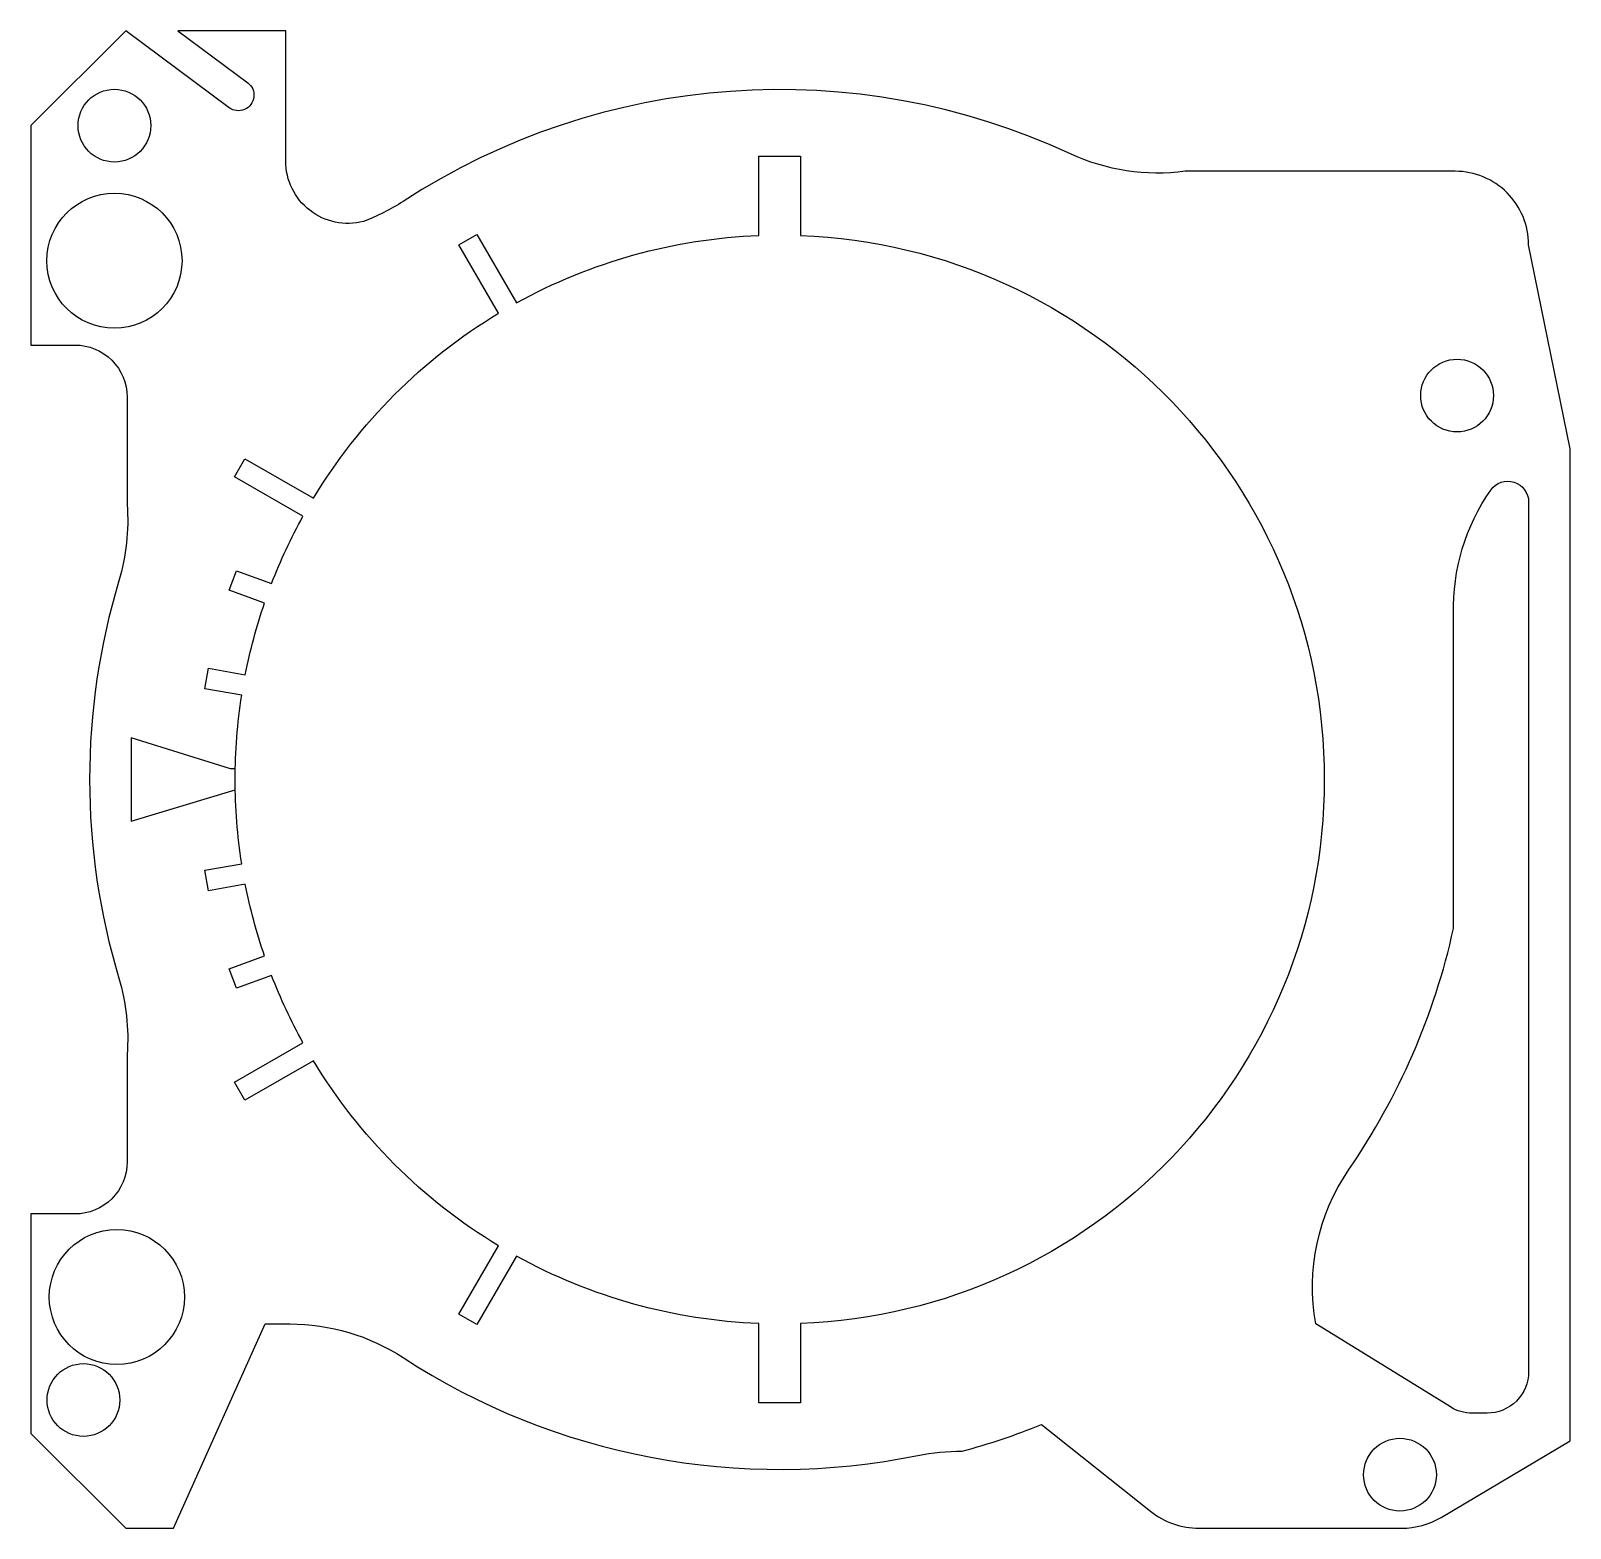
# Model space of a CAD drawing. Header units: millimetres. Extents: x -36 to 38, y -36 to 36.
import ezdxf

# ---------------------------------------------------------------- set-up
doc = ezdxf.new("R2010")
doc.units = ezdxf.units.MM
doc.layers.get('0').update_dxf_attribs({"linetype": 'CONTINUOUS'})

msp = doc.modelspace()

# ---------------------------------------------------------------- linework, layer by layer
for points in [[(-26.493, 32.332), (-31.468, 36.033), (-36.033, 31.468), (-36.033, 20.908), (-33.9, 20.908, -0.414214), (-31.4, 18.408), (-31.4, 13.227, -0.092777), (-31.794, 9.569, 0.147218), (-31.794, -9.569, -0.092777), (-31.4, -13.227), (-31.4, -18.408, -0.414214), (-33.9, -20.908), (-36.033, -20.908), (-36.033, -31.468), (-31.468, -36.033), (-29.166, -36.033), (-24.759, -26.203), (-23.576, -26.203, -0.14532), (-18.119, -27.823, 0.197191), (6.646, -32.531, -0.053707), (8.779, -32.329, 0.030033), (12.589, -31.045), (17.84, -35.217, 0.169444), (20.181, -36.033), (29.915, -36.033, 0.134447), (31.826, -35.51), (38.033, -31.835), (38.033, 15.908), (36.033, 25.736, 0.414214), (32.498, 29.271), (19.514, 29.271, -0.142699), (13.984, 30.114, 0.258534), (-18.119, 27.823, -0.053707), (-20.029, 26.853, -0.488983), (-23.767, 29.761), (-23.767, 36.033), (-28.955, 36.033), (-25.598, 33.536, -1)], [(-25.731, 15.433), (-22.438, 13.532, -0.121957), (-13.532, 22.438), (-15.433, 25.731), (-14.567, 26.231), (-12.666, 22.938, -0.117117), (-1, 26.184), (-1, 30), (1, 30), (1, 26.184, -0.962537), (1, -26.184), (1, -30), (-1, -30), (-1, -26.184, -0.117117), (-12.666, -22.938), (-14.567, -26.231), (-15.433, -25.731), (-13.532, -22.438, -0.121957), (-22.438, -13.532), (-25.731, -15.433), (-26.231, -14.567), (-22.938, -12.666, -0.034105), (-24.447, -9.43), (-26.14, -10.046), (-26.482, -9.107), (-24.789, -8.49, -0.034105), (-25.713, -5.042), (-27.488, -5.355), (-27.661, -4.37), (-25.887, -4.057, -0.038882), (-26.203, 0), (-26.203, 0.52), (-26.422, 0.52), (-31.203, 2), (-31.203, -2), (-26.203, -0.5), (-26.203, 0, -0.038882), (-25.887, 4.057), (-27.661, 4.37), (-27.488, 5.355), (-25.713, 5.042, -0.034105), (-24.789, 8.49), (-26.482, 9.107), (-26.14, 10.046), (-24.447, 9.43, -0.034105), (-22.938, 12.666), (-26.231, 14.567)], [(32.418, -7.174), (32.418, 7.975, -0.159429), (34.213, 13.929, -0.733967), (36.033, 13.357), (36.033, -28.498, -0.414214), (34.033, -30.498), (33.319, -30.498, -0.139125), (32.269, -30.199), (25.793, -26.203, -0.197367), (27.386, -18.773, 0.096076)]]:
    msp.add_lwpolyline(points, format="xyb", close=True)
for centre, radius in [((-32.008, 31.468), 1.75), ((-32.008, 24.966), 3.25), ((32.589, 18.477), 1.75), ((-31.893, -24.906), 3.25), ((-33.499, -29.863), 1.75), ((29.843, -33.457), 1.75)]:
    msp.add_circle(centre, radius)

doc.saveas('drawing.dxf')
